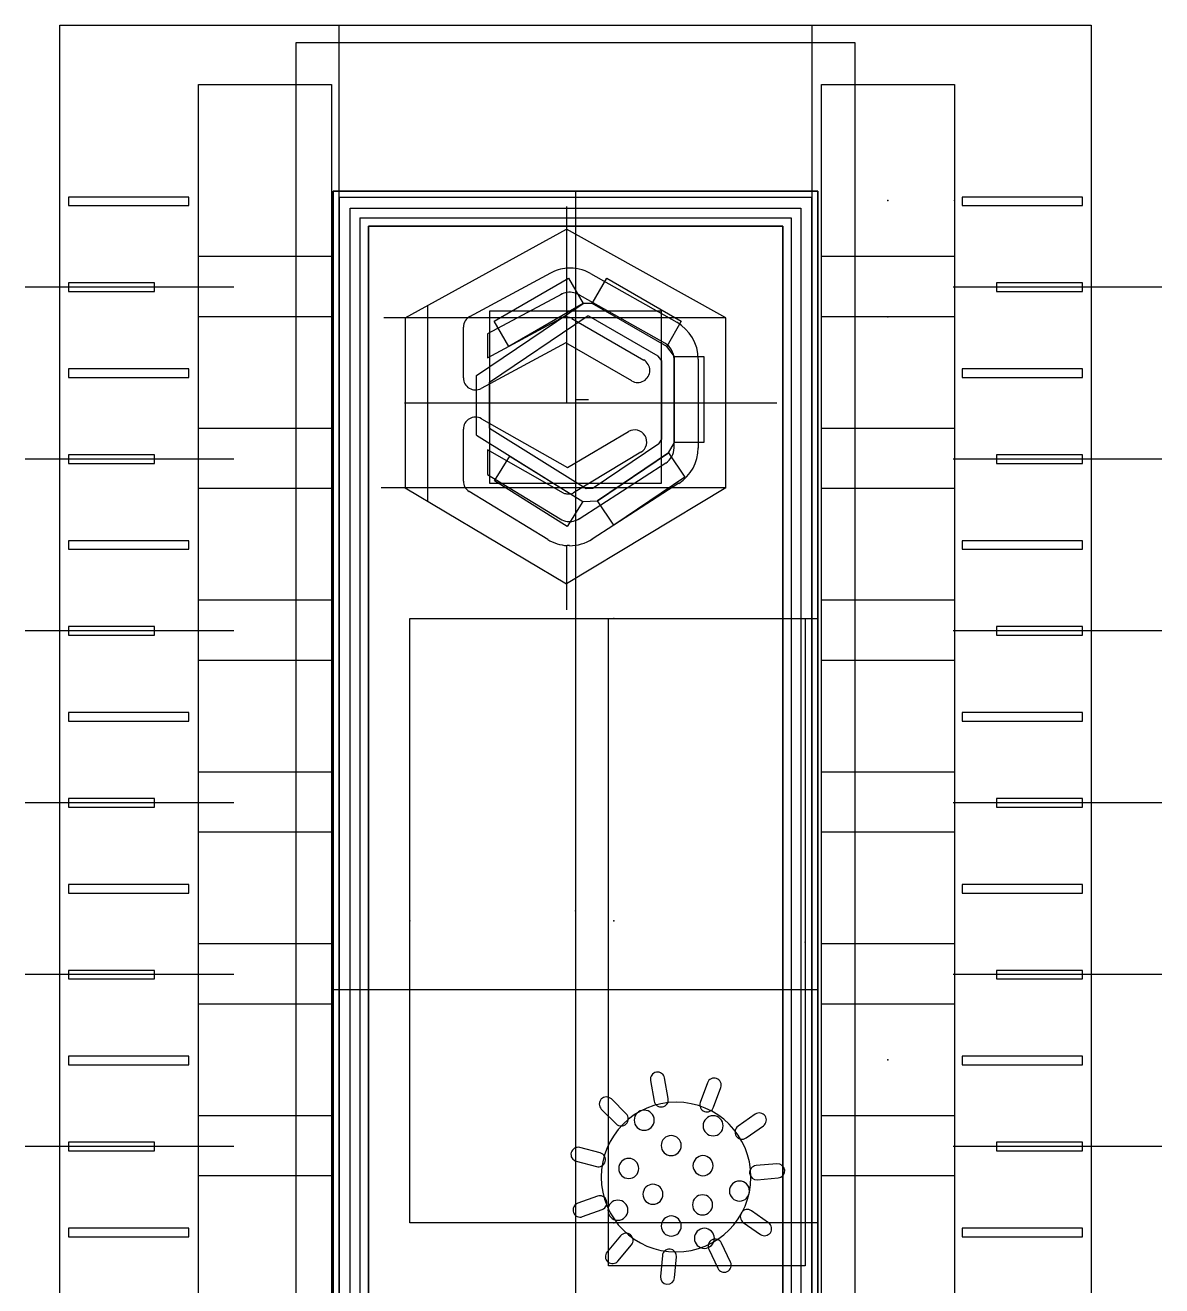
# Model space of a CAD drawing. Header units: centimetres. Extents: x -2.1 to 4.5, y -4.9 to 9.1.
# Drawn here: x -2.12 to 4.49, y 1.8 to 9.14 of the extents above; entities that cross this region are included whole.
import ezdxf

# ---------------------------------------------------------------- set-up
doc = ezdxf.new("R2010")
doc.units = ezdxf.units.CM
doc.header["$MEASUREMENT"] = 0
for name, color, linetype in [('Lineal v1_Outline', 7, 'Continuous'), ('TinyDigiStump v34_Deckel', 7, 'Continuous'), ('TinyDigiStump v34_Deckeltext', 7, 'Continuous'), ('TinyDigiStump v34_Sketch2', 7, 'Continuous'), ('TinyDigiStump v34_Sketch7', 7, 'Continuous'), ('TinyDigiStump v34_Sketch8', 7, 'Continuous')]:
    doc.layers.add(name, color=color, linetype=linetype)

# ---------------------------------------------------------------- blocks, each defined once
blk = doc.blocks.new('Linealv1')
at = {"layer": 'Lineal v1_Outline'}
for p, q in [((-0.127, 7.968), (-0.127, 0)), ((2.284, 7.968), (-0.127, 7.968)), ((2.284, 0), (2.284, 7.968)), ((-0.127, 0), (2.284, 0))]:
    blk.add_line(p, q, dxfattribs=at)
blk.add_point((0, 0), dxfattribs=at)

msp = doc.modelspace()

# ---------------------------------------------------------------- linework, layer by layer
at = {"layer": 'TinyDigiStump v34_Deckel'}
for p, q in [((-0.297, 8.138, -0.1), (-0.297, 9.138, -0.1)), ((-0.297, 9.138, -0.1), (2.454, 9.138, -0.1)), ((2.454, 9.138, -0.1), (2.454, 8.138, -0.1)), ((-0.297, 8.138, -0.1), (2.454, 8.138, -0.1)), ((-0.297, 8.138, -0.1), (-0.297, -1.0899, -0.1)), ((2.454, 8.138, -0.1), (2.454, -4.862, -0.1)), ((-0.177, 8.018, -0.1), (2.334, 8.018, -0.1)), ((-0.177, 8.018, -0.1), (-0.177, -0.1365, -0.1)), ((2.334, 8.018, -0.1), (2.334, -1.1177, -0.1)), ((-0.127, 0, -0.1), (-0.127, 7.968, -0.1)), ((-0.127, 7.968, -0.1), (2.284, 7.968, -0.1)), ((2.284, 7.968, -0.1), (2.284, 0, -0.1)), ((0.6046, 7.4163, -0.1), (1.0376, 7.6663, -0.1)), ((1.0376, 7.6663, -0.1), (1.1226, 7.5189, -0.1)), ((1.1761, 7.5189, -0.1), (1.2611, 7.6663, -0.1)), ((1.2611, 7.6663, -0.1), (1.6941, 7.4163, -0.1)), ((0.5022, 7.1004, -0.1), (1.1226, 7.5189, -0.1)), ((1.1226, 7.5189, -0.1), (0.6896, 7.2689, -0.1)), ((1.1761, 7.5189, -0.1), (1.1226, 7.5189, -0.1)), ((1.6091, 7.2689, -0.1), (1.1761, 7.5189, -0.1)), ((1.6091, 7.2689, -0.1), (1.1761, 7.5189, -0.1)), ((0.5772, 7.0605, -0.1), (1.1456, 7.4439, -0.1)), ((0.6896, 7.2689, -0.1), (0.6046, 7.4163, -0.1)), ((1.156, 7.4439, -0.1), (1.1456, 7.4439, -0.1)), ((1.5587, 7.2114, -0.1), (1.156, 7.4439, -0.1)), ((1.6941, 7.4163, -0.1), (1.6091, 7.2689, -0.1)), ((1.6548, 7.2096, -0.1), (1.6091, 7.2689, -0.1)), ((1.5798, 7.184, -0.1), (1.5587, 7.2114, -0.1)), ((1.6548, 7.2096, -0.1), (1.825, 7.2096, -0.1)), ((1.6548, 6.7096, -0.1), (1.6548, 7.2096, -0.1)), ((1.6548, 6.7096, -0.1), (1.6548, 7.2096, -0.1)), ((1.825, 7.2096, -0.1), (1.825, 6.7096, -0.1)), ((1.5798, 6.7296, -0.1), (1.5798, 7.184, -0.1)), ((0.5022, 6.7524, -0.1), (0.5022, 7.1004, -0.1)), ((0.5772, 6.7939, -0.1), (0.5772, 7.0605, -0.1)), ((1.0785, 6.9596, -0.1), (1.153, 6.9596, -0.1)), ((0.5022, 6.7524, -0.1), (1.1207, 6.3659, -0.1)), ((0.5772, 6.7939, -0.1), (1.1407, 6.4418, -0.1)), ((1.5638, 6.7017, -0.1), (1.1812, 6.4436, -0.1)), ((1.5638, 6.7017, -0.1), (1.5798, 6.7296, -0.1)), ((1.6202, 6.6492, -0.1), (1.6548, 6.7096, -0.1)), ((1.825, 6.7096, -0.1), (1.6548, 6.7096, -0.1)), ((0.6065, 6.4865, -0.1), (0.6967, 6.6308, -0.1)), ((0.6967, 6.6308, -0.1), (1.1207, 6.3659, -0.1)), ((1.2057, 6.3696, -0.1), (1.6202, 6.6492, -0.1)), ((1.6202, 6.6492, -0.1), (1.2057, 6.3696, -0.1)), ((1.6202, 6.6492, -0.1), (1.7153, 6.5082, -0.1)), ((1.0305, 6.2216, -0.1), (0.6065, 6.4865, -0.1)), ((1.7153, 6.5082, -0.1), (1.3008, 6.2286, -0.1)), ((1.1407, 6.4418, -0.1), (1.1812, 6.4436, -0.1)), ((1.1207, 6.3659, -0.1), (1.0305, 6.2216, -0.1)), ((1.1207, 6.3659, -0.1), (1.2057, 6.3696, -0.1)), ((1.3008, 6.2286, -0.1), (1.2057, 6.3696, -0.1))]:
    msp.add_line(p, q, dxfattribs=at)
msp.add_point((1.0785, 3.984, -0.1), dxfattribs=at)
at = {"layer": 'TinyDigiStump v34_Deckeltext'}
for p, q in [((-1.9215, -4.862, -0.22), (-1.9215, 9.138, -0.22)), ((-1.9215, 9.138, -0.22), (4.0785, 9.138, -0.22)), ((-0.547, 9.038, -0.22), (2.704, 9.038, -0.22)), ((-0.547, -2.0249, -0.22), (-0.547, 9.038, -0.22)), ((2.704, 9.038, -0.22), (2.704, -2.0249, -0.22)), ((-1.1161, 7.4416, -0.22), (-1.1161, 8.7934, -0.22)), ((-1.1161, 8.7934, -0.22), (-0.3413, 8.7934, -0.22)), ((-0.3413, 8.7934, -0.22), (-0.3413, 7.4416, -0.22)), ((2.5092, 8.7934, -0.22), (3.2839, 8.7934, -0.22)), ((2.5092, 7.4416, -0.22), (2.5092, 8.7934, -0.22)), ((3.2839, 8.7934, -0.22), (3.2839, 7.4416, -0.22)), ((2.489, 8.173, -0.22), (-0.332, 8.173, -0.22)), ((-0.332, 8.173, -0.22), (-0.332, -1.1249, -0.22)), ((2.489, -1.1249, -0.22), (2.489, 8.173, -0.22)), ((-1.8715, 8.138, -0.22), (-1.8715, 8.088, -0.22)), ((-1.1715, 8.138, -0.22), (-1.8715, 8.138, -0.22)), ((-1.8715, 8.088, -0.22), (-1.1715, 8.088, -0.22)), ((-1.1715, 8.088, -0.22), (-1.1715, 8.138, -0.22)), ((1.0259, 8.084, -0.22), (1.0259, 6.9404, -0.22)), ((4.0285, 8.138, -0.22), (3.3285, 8.138, -0.22)), ((3.3285, 8.138, -0.22), (3.3285, 8.088, -0.22)), ((3.3285, 8.088, -0.22), (4.0285, 8.088, -0.22)), ((4.0285, 8.088, -0.22), (4.0285, 8.138, -0.22)), ((0.0877, 7.435, -0.22), (1.0259, 7.9514, -0.22)), ((1.0259, 7.9514, -0.22), (1.0267, 7.9514, -0.22)), ((1.9528, 7.435, -0.22), (1.0267, 7.9514, -0.22)), ((-1.1161, 7.7934, -0.22), (-0.3413, 7.7934, -0.22)), ((-1.1161, 6.4416, -0.22), (-1.1161, 7.7934, -0.22)), ((-0.3413, 7.7934, -0.22), (-0.3413, 6.4416, -0.22)), ((2.5092, 6.4416, -0.22), (2.5092, 7.7934, -0.22)), ((2.5092, 7.7934, -0.22), (3.2839, 7.7934, -0.22)), ((3.2839, 7.7934, -0.22), (3.2839, 6.4416, -0.22)), ((-1.8715, 7.638, -0.22), (-1.8715, 7.588, -0.22)), ((-1.3715, 7.638, -0.22), (-1.8715, 7.638, -0.22)), ((-1.3715, 7.588, -0.22), (-1.3715, 7.638, -0.22)), ((0.4628, 7.4432, -0.22), (0.9342, 7.6967, -0.22)), ((1.1646, 7.6931, -0.22), (1.6674, 7.4091, -0.22)), ((4.0285, 7.638, -0.22), (3.5285, 7.638, -0.22)), ((3.5285, 7.638, -0.22), (3.5285, 7.588, -0.22)), ((4.0285, 7.588, -0.22), (4.0285, 7.638, -0.22)), ((-0.9101, 7.613, -0.22), (-2.1239, 7.613, -0.22)), ((-1.8715, 7.588, -0.22), (-1.3715, 7.588, -0.22)), ((0.9982, 7.5733, -0.22), (0.5662, 7.3413, -0.22)), ((1.5984, 7.2869, -0.22), (1.0888, 7.5745, -0.22)), ((4.4899, 7.613, -0.22), (3.2761, 7.613, -0.22)), ((3.5285, 7.588, -0.22), (4.0285, 7.588, -0.22)), ((0.2167, 7.506, -0.22), (0.2167, 6.3688, -0.22)), ((-0.3413, 7.4416, -0.22), (-1.1161, 7.4416, -0.22)), ((1.9528, 7.435, -0.22), (-0.0369, 7.435, -0.22)), ((0.0877, 7.435, -0.22), (0.0877, 6.4457, -0.22)), ((0.5662, 7.2031, -0.22), (0.9903, 7.4322, -0.22)), ((1.03, 7.4402, -0.22), (1.03, 7.4403, -0.22)), ((1.0579, 7.4318, -0.22), (1.4761, 7.1897, -0.22)), ((1.9528, 6.4457, -0.22), (1.9528, 7.435, -0.22)), ((3.2839, 7.4416, -0.22), (2.5092, 7.4416, -0.22)), ((0.4259, 7.0855, -0.22), (0.4259, 7.3815, -0.22)), ((0.5662, 7.3413, -0.22), (0.5662, 7.2031, -0.22)), ((1.0225, 7.2901, -0.22), (0.5294, 7.0238, -0.22)), ((1.4058, 7.0682, -0.22), (1.0225, 7.2901, -0.22)), ((1.03, 7.2858, -0.22), (1.0225, 7.2901, -0.22)), ((1.0225, 7.2901, -0.22), (1.0225, 7.2901, -0.22)), ((1.03, 7.2858, -0.22), (1.03, 7.2858, -0.22)), ((1.6518, 6.6781, -0.22), (1.6518, 7.1953, -0.22)), ((1.7922, 7.1953, -0.22), (1.7922, 6.6775, -0.22)), ((-1.1715, 7.138, -0.22), (-1.8715, 7.138, -0.22)), ((-1.8715, 7.138, -0.22), (-1.8715, 7.088, -0.22)), ((-1.1715, 7.088, -0.22), (-1.1715, 7.138, -0.22)), ((3.3285, 7.138, -0.22), (3.3285, 7.088, -0.22)), ((4.0285, 7.138, -0.22), (3.3285, 7.138, -0.22)), ((4.0285, 7.088, -0.22), (4.0285, 7.138, -0.22)), ((-1.8715, 7.088, -0.22), (-1.1715, 7.088, -0.22)), ((3.3285, 7.088, -0.22), (4.0285, 7.088, -0.22)), ((0.0825, 6.9404, -0.22), (2.249, 6.9404, -0.22)), ((0.5307, 6.8483, -0.22), (1.0314, 6.5641, -0.22)), ((-1.1161, 5.4416, -0.22), (-1.1161, 6.7934, -0.22)), ((-1.1161, 6.7934, -0.22), (-0.3413, 6.7934, -0.22)), ((-0.3413, 6.7934, -0.22), (-0.3413, 5.4416, -0.22)), ((0.4259, 6.4847, -0.22), (0.4259, 6.7873, -0.22)), ((1.0314, 6.5641, -0.22), (1.3865, 6.7729, -0.22)), ((2.5092, 5.4416, -0.22), (2.5092, 6.7934, -0.22)), ((2.5092, 6.7934, -0.22), (3.2839, 6.7934, -0.22)), ((3.2839, 6.7934, -0.22), (3.2839, 5.4416, -0.22)), ((-0.9101, 6.613, -0.22), (-2.1239, 6.613, -0.22)), ((-1.3715, 6.638, -0.22), (-1.8715, 6.638, -0.22)), ((-1.8715, 6.638, -0.22), (-1.8715, 6.588, -0.22)), ((-1.3715, 6.588, -0.22), (-1.3715, 6.638, -0.22)), ((1.0087, 6.4157, -0.22), (0.5662, 6.6668, -0.22)), ((0.5662, 6.6668, -0.22), (0.5662, 6.524, -0.22)), ((1.4589, 6.6526, -0.22), (1.0669, 6.4165, -0.22)), ((4.4899, 6.613, -0.22), (3.2761, 6.613, -0.22)), ((4.0285, 6.638, -0.22), (3.5285, 6.638, -0.22)), ((3.5285, 6.638, -0.22), (3.5285, 6.588, -0.22)), ((4.0285, 6.588, -0.22), (4.0285, 6.638, -0.22)), ((-1.8715, 6.588, -0.22), (-1.3715, 6.588, -0.22)), ((1.099, 6.2658, -0.22), (1.604, 6.5905, -0.22)), ((3.5285, 6.588, -0.22), (4.0285, 6.588, -0.22)), ((0.5662, 6.524, -0.22), (0.9895, 6.2646, -0.22)), ((1.6804, 6.4726, -0.22), (1.1751, 6.1478, -0.22)), ((-0.3413, 6.4416, -0.22), (-1.1161, 6.4416, -0.22)), ((1.9528, 6.4457, -0.22), (-0.0528, 6.4457, -0.22)), ((0.0877, 6.4457, -0.22), (1.0259, 5.8867, -0.22)), ((0.9168, 6.1446, -0.22), (0.4594, 6.4249, -0.22)), ((1.9528, 6.4457, -0.22), (1.0259, 5.8867, -0.22)), ((3.2839, 6.4416, -0.22), (2.5092, 6.4416, -0.22)), ((-1.1715, 6.138, -0.22), (-1.8715, 6.138, -0.22)), ((-1.8715, 6.138, -0.22), (-1.8715, 6.088, -0.22)), ((-1.1715, 6.088, -0.22), (-1.1715, 6.138, -0.22)), ((1.0259, 6.1098, -0.22), (1.0259, 5.7363, -0.22)), ((1.03, 6.1098, -0.22), (1.03, 6.1098, -0.22)), ((4.0285, 6.138, -0.22), (3.3285, 6.138, -0.22)), ((3.3285, 6.138, -0.22), (3.3285, 6.088, -0.22)), ((4.0285, 6.088, -0.22), (4.0285, 6.138, -0.22)), ((-1.8715, 6.088, -0.22), (-1.1715, 6.088, -0.22)), ((3.3285, 6.088, -0.22), (4.0285, 6.088, -0.22)), ((-1.1161, 5.7934, -0.22), (-0.3413, 5.7934, -0.22)), ((-1.1161, 4.4416, -0.22), (-1.1161, 5.7934, -0.22)), ((-0.3413, 5.7934, -0.22), (-0.3413, 4.4416, -0.22)), ((2.5092, 4.4416, -0.22), (2.5092, 5.7934, -0.22)), ((2.5092, 5.7934, -0.22), (3.2839, 5.7934, -0.22)), ((3.2839, 5.7934, -0.22), (3.2839, 4.4416, -0.22)), ((0.1145, 2.169, -0.22), (0.1145, 5.6848, -0.22)), ((0.1145, 5.6848, -0.22), (2.489, 5.6848, -0.22)), ((1.27, 1.9191, -0.22), (1.27, 5.6848, -0.22)), ((1.27, 5.6848, -0.22), (2.4152, 5.6848, -0.22)), ((2.4152, 5.6848, -0.22), (2.4152, 1.9191, -0.22)), ((2.489, 5.6848, -0.22), (2.489, 2.169, -0.22)), ((-0.9101, 5.613, -0.22), (-2.1239, 5.613, -0.22)), ((-1.3715, 5.638, -0.22), (-1.8715, 5.638, -0.22)), ((-1.8715, 5.638, -0.22), (-1.8715, 5.588, -0.22)), ((-1.8715, 5.588, -0.22), (-1.3715, 5.588, -0.22)), ((-1.3715, 5.588, -0.22), (-1.3715, 5.638, -0.22)), ((4.4899, 5.613, -0.22), (3.2761, 5.613, -0.22)), ((4.0285, 5.638, -0.22), (3.5285, 5.638, -0.22)), ((3.5285, 5.638, -0.22), (3.5285, 5.588, -0.22)), ((3.5285, 5.588, -0.22), (4.0285, 5.588, -0.22)), ((4.0285, 5.588, -0.22), (4.0285, 5.638, -0.22)), ((-0.3413, 5.4416, -0.22), (-1.1161, 5.4416, -0.22)), ((3.2839, 5.4416, -0.22), (2.5092, 5.4416, -0.22)), ((-1.8715, 5.138, -0.22), (-1.8715, 5.088, -0.22)), ((-1.1715, 5.138, -0.22), (-1.8715, 5.138, -0.22)), ((-1.1715, 5.088, -0.22), (-1.1715, 5.138, -0.22)), ((3.3285, 5.138, -0.22), (3.3285, 5.088, -0.22)), ((4.0285, 5.138, -0.22), (3.3285, 5.138, -0.22)), ((4.0285, 5.088, -0.22), (4.0285, 5.138, -0.22)), ((-1.8715, 5.088, -0.22), (-1.1715, 5.088, -0.22)), ((3.3285, 5.088, -0.22), (4.0285, 5.088, -0.22)), ((-1.1161, 4.7934, -0.22), (-0.3413, 4.7934, -0.22)), ((-1.1161, 3.4416, -0.22), (-1.1161, 4.7934, -0.22)), ((-0.3413, 4.7934, -0.22), (-0.3413, 3.4416, -0.22)), ((2.5092, 3.4416, -0.22), (2.5092, 4.7934, -0.22)), ((2.5092, 4.7934, -0.22), (3.2839, 4.7934, -0.22)), ((3.2839, 4.7934, -0.22), (3.2839, 3.4416, -0.22)), ((-1.3715, 4.638, -0.22), (-1.8715, 4.638, -0.22)), ((-1.8715, 4.638, -0.22), (-1.8715, 4.588, -0.22)), ((-1.3715, 4.588, -0.22), (-1.3715, 4.638, -0.22)), ((4.0285, 4.638, -0.22), (3.5285, 4.638, -0.22)), ((3.5285, 4.638, -0.22), (3.5285, 4.588, -0.22)), ((4.0285, 4.588, -0.22), (4.0285, 4.638, -0.22)), ((-0.9101, 4.613, -0.22), (-2.1239, 4.613, -0.22)), ((-1.8715, 4.588, -0.22), (-1.3715, 4.588, -0.22)), ((4.4899, 4.613, -0.22), (3.2761, 4.613, -0.22)), ((3.5285, 4.588, -0.22), (4.0285, 4.588, -0.22)), ((-0.3413, 4.4416, -0.22), (-1.1161, 4.4416, -0.22)), ((3.2839, 4.4416, -0.22), (2.5092, 4.4416, -0.22)), ((-1.8715, 4.138, -0.22), (-1.8715, 4.088, -0.22)), ((-1.1715, 4.138, -0.22), (-1.8715, 4.138, -0.22)), ((-1.1715, 4.088, -0.22), (-1.1715, 4.138, -0.22)), ((4.0285, 4.138, -0.22), (3.3285, 4.138, -0.22)), ((3.3285, 4.138, -0.22), (3.3285, 4.088, -0.22)), ((4.0285, 4.088, -0.22), (4.0285, 4.138, -0.22)), ((-1.8715, 4.088, -0.22), (-1.1715, 4.088, -0.22)), ((3.3285, 4.088, -0.22), (4.0285, 4.088, -0.22)), ((-1.1161, 2.4416, -0.22), (-1.1161, 3.7934, -0.22)), ((-1.1161, 3.7934, -0.22), (-0.3413, 3.7934, -0.22)), ((-0.3413, 3.7934, -0.22), (-0.3413, 2.4416, -0.22)), ((2.5092, 2.4416, -0.22), (2.5092, 3.7934, -0.22)), ((2.5092, 3.7934, -0.22), (3.2839, 3.7934, -0.22)), ((3.2839, 3.7934, -0.22), (3.2839, 2.4416, -0.22)), ((-0.9101, 3.613, -0.22), (-2.1239, 3.613, -0.22)), ((-1.3715, 3.638, -0.22), (-1.8715, 3.638, -0.22)), ((-1.8715, 3.638, -0.22), (-1.8715, 3.588, -0.22)), ((-1.3715, 3.588, -0.22), (-1.3715, 3.638, -0.22)), ((4.4899, 3.613, -0.22), (3.2761, 3.613, -0.22)), ((4.0285, 3.638, -0.22), (3.5285, 3.638, -0.22)), ((3.5285, 3.638, -0.22), (3.5285, 3.588, -0.22)), ((4.0285, 3.588, -0.22), (4.0285, 3.638, -0.22)), ((-1.8715, 3.588, -0.22), (-1.3715, 3.588, -0.22)), ((3.5285, 3.588, -0.22), (4.0285, 3.588, -0.22)), ((-0.3413, 3.4416, -0.22), (-1.1161, 3.4416, -0.22)), ((3.2839, 3.4416, -0.22), (2.5092, 3.4416, -0.22)), ((-1.1715, 3.138, -0.22), (-1.8715, 3.138, -0.22)), ((-1.8715, 3.138, -0.22), (-1.8715, 3.088, -0.22)), ((-1.8715, 3.088, -0.22), (-1.1715, 3.088, -0.22)), ((-1.1715, 3.088, -0.22), (-1.1715, 3.138, -0.22)), ((4.0285, 3.138, -0.22), (3.3285, 3.138, -0.22)), ((3.3285, 3.138, -0.22), (3.3285, 3.088, -0.22)), ((3.3285, 3.088, -0.22), (4.0285, 3.088, -0.22)), ((4.0285, 3.088, -0.22), (4.0285, 3.138, -0.22)), ((1.6178, 2.8914, -0.22), (1.5965, 3.0118, -0.22)), ((1.6178, 2.8914, -0.22), (1.5965, 3.0118, -0.22)), ((1.5152, 2.9975, -0.22), (1.5365, 2.877, -0.22)), ((1.5152, 2.9975, -0.22), (1.5365, 2.877, -0.22)), ((1.8462, 2.9841, -0.22), (1.8043, 2.8692, -0.22)), ((1.8462, 2.9841, -0.22), (1.8043, 2.8692, -0.22)), ((1.8819, 2.841, -0.22), (1.9237, 2.9559, -0.22)), ((1.8819, 2.841, -0.22), (1.9237, 2.9559, -0.22)), ((1.3733, 2.8029, -0.22), (1.2868, 2.8894, -0.22)), ((1.3733, 2.8029, -0.22), (1.2868, 2.8894, -0.22)), ((-1.1161, 2.7934, -0.22), (-0.3413, 2.7934, -0.22)), ((-1.1161, 1.4416, -0.22), (-1.1161, 2.7934, -0.22)), ((-0.3413, 2.7934, -0.22), (-0.3413, 1.4416, -0.22)), ((1.2284, 2.831, -0.22), (1.3149, 2.7445, -0.22)), ((1.2284, 2.831, -0.22), (1.3149, 2.7445, -0.22)), ((2.1242, 2.8008, -0.22), (2.024, 2.7306, -0.22)), ((2.1242, 2.8008, -0.22), (2.024, 2.7306, -0.22)), ((2.5092, 2.7934, -0.22), (3.2839, 2.7934, -0.22)), ((2.5092, 1.4416, -0.22), (2.5092, 2.7934, -0.22)), ((3.2839, 2.7934, -0.22), (3.2839, 1.4416, -0.22)), ((2.0714, 2.663, -0.22), (2.1716, 2.7332, -0.22)), ((2.0714, 2.663, -0.22), (2.1716, 2.7332, -0.22)), ((-0.9101, 2.613, -0.22), (-2.1239, 2.613, -0.22)), ((-1.3715, 2.638, -0.22), (-1.8715, 2.638, -0.22)), ((-1.8715, 2.638, -0.22), (-1.8715, 2.588, -0.22)), ((-1.8715, 2.588, -0.22), (-1.3715, 2.588, -0.22)), ((-1.3715, 2.588, -0.22), (-1.3715, 2.638, -0.22)), ((1.2218, 2.5753, -0.22), (1.1037, 2.607, -0.22)), ((1.2218, 2.5753, -0.22), (1.1037, 2.607, -0.22)), ((4.4899, 2.613, -0.22), (3.2761, 2.613, -0.22)), ((4.0285, 2.638, -0.22), (3.5285, 2.638, -0.22)), ((3.5285, 2.638, -0.22), (3.5285, 2.588, -0.22)), ((3.5285, 2.588, -0.22), (4.0285, 2.588, -0.22)), ((4.0285, 2.588, -0.22), (4.0285, 2.638, -0.22)), ((1.0824, 2.5272, -0.22), (1.2005, 2.4956, -0.22)), ((1.0824, 2.5272, -0.22), (1.2005, 2.4956, -0.22)), ((2.2508, 2.5127, -0.22), (2.1289, 2.5021, -0.22)), ((2.2508, 2.5127, -0.22), (2.1289, 2.5021, -0.22)), ((-0.3413, 2.4416, -0.22), (-1.1161, 2.4416, -0.22)), ((2.1361, 2.4198, -0.22), (2.258, 2.4305, -0.22)), ((2.1361, 2.4198, -0.22), (2.258, 2.4305, -0.22)), ((3.2839, 2.4416, -0.22), (2.5092, 2.4416, -0.22)), ((1.2061, 2.3241, -0.22), (1.0911, 2.2822, -0.22)), ((1.2061, 2.3241, -0.22), (1.0911, 2.2822, -0.22)), ((1.1194, 2.2047, -0.22), (1.2343, 2.2465, -0.22)), ((1.1194, 2.2047, -0.22), (1.2343, 2.2465, -0.22)), ((2.2021, 2.1688, -0.22), (2.1019, 2.239, -0.22)), ((2.2021, 2.1688, -0.22), (2.1019, 2.239, -0.22)), ((-1.1715, 2.138, -0.22), (-1.8715, 2.138, -0.22)), ((-1.8715, 2.138, -0.22), (-1.8715, 2.088, -0.22)), ((-1.1715, 2.088, -0.22), (-1.1715, 2.138, -0.22)), ((2.489, 2.169, -0.22), (0.1145, 2.169, -0.22)), ((2.0546, 2.1714, -0.22), (2.1548, 2.1012, -0.22)), ((2.0546, 2.1714, -0.22), (2.1548, 2.1012, -0.22)), ((4.0285, 2.138, -0.22), (3.3285, 2.138, -0.22)), ((3.3285, 2.138, -0.22), (3.3285, 2.088, -0.22)), ((4.0285, 2.088, -0.22), (4.0285, 2.138, -0.22)), ((-1.8715, 2.088, -0.22), (-1.1715, 2.088, -0.22)), ((1.3404, 2.0934, -0.22), (1.2618, 1.9997, -0.22)), ((1.3404, 2.0934, -0.22), (1.2618, 1.9997, -0.22)), ((3.3285, 2.088, -0.22), (4.0285, 2.088, -0.22)), ((1.325, 1.9466, -0.22), (1.4037, 2.0403, -0.22)), ((1.325, 1.9466, -0.22), (1.4037, 2.0403, -0.22)), ((1.8539, 2.0155, -0.22), (1.9056, 1.9046, -0.22)), ((1.8539, 2.0155, -0.22), (1.9056, 1.9046, -0.22)), ((1.9804, 1.9395, -0.22), (1.9287, 2.0503, -0.22)), ((1.9804, 1.9395, -0.22), (1.9287, 2.0503, -0.22)), ((2.4152, 1.9191, -0.22), (1.27, 1.9191, -0.22)), ((1.5837, 1.978, -0.22), (1.5731, 1.8562, -0.22)), ((1.5837, 1.978, -0.22), (1.5731, 1.8562, -0.22)), ((1.6553, 1.849, -0.22), (1.666, 1.9708, -0.22)), ((1.6553, 1.849, -0.22), (1.666, 1.9708, -0.22))]:
    msp.add_line(p, q, dxfattribs=at)
for centre, radius, start, end in [((1.0484, 7.4777, -0.22), 0.247, 94.29247, 118.99914), ((1.0449, 7.48, -0.22), 0.2445, 60.40571, 93.49871), ((1.0445, 7.4792, -0.22), 0.1049, 97.63286, 120.25837), ((1.0449, 7.4793, -0.22), 0.1049, 55.86798, 97.80724), ((0.4961, 7.3814, -0.22), 0.0702, 118.25007, 179.89478), ((1.0234, 7.3708, -0.22), 0.0698, 84.58984, 118.49409), ((1.0239, 7.3702, -0.22), 0.0704, 58.808, 89.80129), ((1.5463, 7.1951, -0.22), 0.2459, 359.959, 60.58683), ((1.5464, 7.1952, -0.22), 0.1054, 359.937, 60.47664), ((1.4406, 7.1291, -0.22), 0.0702, 239.61692, 60.22701), ((0.4961, 7.0855, -0.22), 0.0701, 179.99204, 298.3817), ((0.4961, 6.7873, -0.22), 0.0702, 60.46126, 179.96994), ((1.4227, 6.7127, -0.22), 0.0702, 301.05833, 121.05832), ((1.5471, 6.6784, -0.22), 0.1047, 302.57581, 0.14786), ((1.5476, 6.678, -0.22), 0.2446, 302.60422, 0.13632), ((0.4961, 6.4847, -0.22), 0.0702, 180.01792, 238.48797), ((1.0353, 6.4803, -0.22), 0.0699, 247.5905, 268.0638), ((1.0377, 6.4815, -0.22), 0.0712, 266.15306, 294.16979), ((1.0435, 6.3555, -0.22), 0.1057, 239.30786, 262.63774), ((1.0433, 6.3544, -0.22), 0.1047, 262.68424, 303.30281), ((1.0439, 6.3566, -0.22), 0.2472, 239.03822, 266.75883), ((1.044, 6.3563, -0.22), 0.2471, 265.80684, 266.70499), ((1.043, 6.3206, -0.22), 0.2102, 270.00336, 270.05671), ((1.0436, 6.3536, -0.22), 0.2443, 269.89293, 302.89853)]:
    msp.add_arc(centre, radius, start, end, dxfattribs=at)
for points in [[(1.0434, 6.1104, -0.22), (1.0389, 6.1104, -0.22), (1.0344, 6.1106, -0.22), (1.0299, 6.1108, -0.22)], [(1.0435, 6.1094, -0.22), (1.039, 6.1094, -0.22), (1.0345, 6.1095, -0.22), (1.03, 6.1098, -0.22)], [(1.5487, 3.0453, -0.22), (1.5263, 3.0413, -0.22), (1.5113, 3.0199, -0.22), (1.5152, 2.9975, -0.22)], [(1.5487, 3.0453, -0.22), (1.5263, 3.0413, -0.22), (1.5113, 3.0199, -0.22), (1.5152, 2.9975, -0.22)], [(1.5965, 3.0118, -0.22), (1.5926, 3.0343, -0.22), (1.5712, 3.0493, -0.22), (1.5487, 3.0453, -0.22)], [(1.5965, 3.0118, -0.22), (1.5926, 3.0343, -0.22), (1.5712, 3.0493, -0.22), (1.5487, 3.0453, -0.22)], [(1.8991, 3.0088, -0.22), (1.8776, 3.0166, -0.22), (1.854, 3.0056, -0.22), (1.8462, 2.9841, -0.22)], [(1.8991, 3.0088, -0.22), (1.8776, 3.0166, -0.22), (1.854, 3.0056, -0.22), (1.8462, 2.9841, -0.22)], [(1.9237, 2.9559, -0.22), (1.9315, 2.9773, -0.22), (1.9205, 3.001, -0.22), (1.8991, 3.0088, -0.22)], [(1.9237, 2.9559, -0.22), (1.9315, 2.9773, -0.22), (1.9205, 3.001, -0.22), (1.8991, 3.0088, -0.22)], [(1.2284, 2.8894, -0.22), (1.2123, 2.8732, -0.22), (1.2123, 2.8471, -0.22), (1.2284, 2.831, -0.22)], [(1.2284, 2.8894, -0.22), (1.2123, 2.8732, -0.22), (1.2123, 2.8471, -0.22), (1.2284, 2.831, -0.22)], [(1.6636, 2.8708, -0.22), (1.423, 2.8708, -0.22), (1.228, 2.6757, -0.22), (1.228, 2.4351, -0.22)], [(1.6636, 2.8708, -0.22), (1.423, 2.8708, -0.22), (1.228, 2.6757, -0.22), (1.228, 2.4351, -0.22)], [(1.2868, 2.8894, -0.22), (1.2707, 2.9055, -0.22), (1.2446, 2.9055, -0.22), (1.2284, 2.8894, -0.22)], [(1.2868, 2.8894, -0.22), (1.2707, 2.9055, -0.22), (1.2446, 2.9055, -0.22), (1.2284, 2.8894, -0.22)], [(1.5365, 2.877, -0.22), (1.5404, 2.8546, -0.22), (1.5619, 2.8396, -0.22), (1.5843, 2.8436, -0.22)], [(1.5365, 2.877, -0.22), (1.5404, 2.8546, -0.22), (1.5619, 2.8396, -0.22), (1.5843, 2.8436, -0.22)], [(1.5843, 2.8436, -0.22), (1.6067, 2.8475, -0.22), (1.6217, 2.8689, -0.22), (1.6178, 2.8914, -0.22)], [(1.5843, 2.8436, -0.22), (1.6067, 2.8475, -0.22), (1.6217, 2.8689, -0.22), (1.6178, 2.8914, -0.22)], [(2.0993, 2.4351, -0.22), (2.0993, 2.6757, -0.22), (1.9042, 2.8708, -0.22), (1.6636, 2.8708, -0.22)], [(2.0993, 2.4351, -0.22), (2.0993, 2.6757, -0.22), (1.9042, 2.8708, -0.22), (1.6636, 2.8708, -0.22)], [(1.8043, 2.8692, -0.22), (1.7965, 2.8478, -0.22), (1.8076, 2.8241, -0.22), (1.829, 2.8163, -0.22)], [(1.8043, 2.8692, -0.22), (1.7965, 2.8478, -0.22), (1.8076, 2.8241, -0.22), (1.829, 2.8163, -0.22)], [(1.3733, 2.7445, -0.22), (1.3894, 2.7606, -0.22), (1.3894, 2.7867, -0.22), (1.3733, 2.8029, -0.22)], [(1.3733, 2.7445, -0.22), (1.3894, 2.7606, -0.22), (1.3894, 2.7867, -0.22), (1.3733, 2.8029, -0.22)], [(1.478, 2.8242, -0.22), (1.4457, 2.8242, -0.22), (1.4195, 2.798, -0.22), (1.4195, 2.7657, -0.22)], [(1.5364, 2.7657, -0.22), (1.5364, 2.798, -0.22), (1.5102, 2.8242, -0.22), (1.478, 2.8242, -0.22)], [(1.8793, 2.792, -0.22), (1.847, 2.792, -0.22), (1.8208, 2.7658, -0.22), (1.8208, 2.7335, -0.22)], [(1.829, 2.8163, -0.22), (1.8504, 2.8085, -0.22), (1.8741, 2.8196, -0.22), (1.8819, 2.841, -0.22)], [(1.829, 2.8163, -0.22), (1.8504, 2.8085, -0.22), (1.8741, 2.8196, -0.22), (1.8819, 2.841, -0.22)], [(1.9377, 2.7335, -0.22), (1.9377, 2.7658, -0.22), (1.9116, 2.792, -0.22), (1.8793, 2.792, -0.22)], [(2.1817, 2.7907, -0.22), (2.1686, 2.8093, -0.22), (2.1429, 2.8139, -0.22), (2.1242, 2.8008, -0.22)], [(2.1817, 2.7907, -0.22), (2.1686, 2.8093, -0.22), (2.1429, 2.8139, -0.22), (2.1242, 2.8008, -0.22)], [(2.1716, 2.7332, -0.22), (2.1902, 2.7463, -0.22), (2.1948, 2.772, -0.22), (2.1817, 2.7907, -0.22)], [(2.1716, 2.7332, -0.22), (2.1902, 2.7463, -0.22), (2.1948, 2.772, -0.22), (2.1817, 2.7907, -0.22)], [(1.3149, 2.7445, -0.22), (1.331, 2.7284, -0.22), (1.3572, 2.7284, -0.22), (1.3733, 2.7445, -0.22)], [(1.3149, 2.7445, -0.22), (1.331, 2.7284, -0.22), (1.3572, 2.7284, -0.22), (1.3733, 2.7445, -0.22)], [(1.4195, 2.7657, -0.22), (1.4195, 2.7335, -0.22), (1.4457, 2.7073, -0.22), (1.478, 2.7073, -0.22)], [(1.478, 2.7073, -0.22), (1.5102, 2.7073, -0.22), (1.5364, 2.7335, -0.22), (1.5364, 2.7657, -0.22)], [(1.8208, 2.7335, -0.22), (1.8208, 2.7013, -0.22), (1.847, 2.6751, -0.22), (1.8793, 2.6751, -0.22)], [(1.8793, 2.6751, -0.22), (1.9116, 2.6751, -0.22), (1.9377, 2.7013, -0.22), (1.9377, 2.7335, -0.22)], [(2.024, 2.7306, -0.22), (2.0054, 2.7176, -0.22), (2.0008, 2.6919, -0.22), (2.0139, 2.6732, -0.22)], [(2.024, 2.7306, -0.22), (2.0054, 2.7176, -0.22), (2.0008, 2.6919, -0.22), (2.0139, 2.6732, -0.22)], [(1.635, 2.6765, -0.22), (1.6027, 2.6765, -0.22), (1.5766, 2.6504, -0.22), (1.5766, 2.6181, -0.22)], [(1.6934, 2.6181, -0.22), (1.6934, 2.6504, -0.22), (1.6673, 2.6765, -0.22), (1.635, 2.6765, -0.22)], [(2.0139, 2.6732, -0.22), (2.027, 2.6545, -0.22), (2.0527, 2.65, -0.22), (2.0714, 2.663, -0.22)], [(2.0139, 2.6732, -0.22), (2.027, 2.6545, -0.22), (2.0527, 2.65, -0.22), (2.0714, 2.663, -0.22)], [(1.0532, 2.5778, -0.22), (1.0473, 2.5558, -0.22), (1.0603, 2.5331, -0.22), (1.0824, 2.5272, -0.22)], [(1.0532, 2.5778, -0.22), (1.0473, 2.5558, -0.22), (1.0603, 2.5331, -0.22), (1.0824, 2.5272, -0.22)], [(1.1037, 2.607, -0.22), (1.0817, 2.6129, -0.22), (1.0591, 2.5998, -0.22), (1.0532, 2.5778, -0.22)], [(1.1037, 2.607, -0.22), (1.0817, 2.6129, -0.22), (1.0591, 2.5998, -0.22), (1.0532, 2.5778, -0.22)], [(1.251, 2.5248, -0.22), (1.2569, 2.5468, -0.22), (1.2439, 2.5694, -0.22), (1.2218, 2.5753, -0.22)], [(1.251, 2.5248, -0.22), (1.2569, 2.5468, -0.22), (1.2439, 2.5694, -0.22), (1.2218, 2.5753, -0.22)], [(1.5766, 2.6181, -0.22), (1.5766, 2.5858, -0.22), (1.6027, 2.5597, -0.22), (1.635, 2.5597, -0.22)], [(1.635, 2.5597, -0.22), (1.6673, 2.5597, -0.22), (1.6934, 2.5858, -0.22), (1.6934, 2.6181, -0.22)], [(1.2005, 2.4956, -0.22), (1.2225, 2.4897, -0.22), (1.2451, 2.5028, -0.22), (1.251, 2.5248, -0.22)], [(1.2005, 2.4956, -0.22), (1.2225, 2.4897, -0.22), (1.2451, 2.5028, -0.22), (1.251, 2.5248, -0.22)], [(1.388, 2.5437, -0.22), (1.3557, 2.5437, -0.22), (1.3296, 2.5175, -0.22), (1.3296, 2.4852, -0.22)], [(1.4465, 2.4852, -0.22), (1.4465, 2.5175, -0.22), (1.4203, 2.5437, -0.22), (1.388, 2.5437, -0.22)], [(1.8202, 2.5598, -0.22), (1.7879, 2.5598, -0.22), (1.7618, 2.5336, -0.22), (1.7618, 2.5013, -0.22)], [(1.7618, 2.5013, -0.22), (1.7618, 2.4691, -0.22), (1.7879, 2.4429, -0.22), (1.8202, 2.4429, -0.22)], [(1.8787, 2.5013, -0.22), (1.8787, 2.5336, -0.22), (1.8525, 2.5598, -0.22), (1.8202, 2.5598, -0.22)], [(1.8202, 2.4429, -0.22), (1.8525, 2.4429, -0.22), (1.8787, 2.4691, -0.22), (1.8787, 2.5013, -0.22)], [(2.1289, 2.5021, -0.22), (2.1062, 2.5001, -0.22), (2.0894, 2.4801, -0.22), (2.0914, 2.4573, -0.22)], [(2.1289, 2.5021, -0.22), (2.1062, 2.5001, -0.22), (2.0894, 2.4801, -0.22), (2.0914, 2.4573, -0.22)], [(2.2955, 2.4752, -0.22), (2.2935, 2.4979, -0.22), (2.2735, 2.5147, -0.22), (2.2508, 2.5127, -0.22)], [(2.2955, 2.4752, -0.22), (2.2935, 2.4979, -0.22), (2.2735, 2.5147, -0.22), (2.2508, 2.5127, -0.22)], [(1.228, 2.4351, -0.22), (1.228, 2.1945, -0.22), (1.423, 1.9995, -0.22), (1.6636, 1.9995, -0.22)], [(1.228, 2.4351, -0.22), (1.228, 2.1945, -0.22), (1.423, 1.9995, -0.22), (1.6636, 1.9995, -0.22)], [(1.3296, 2.4852, -0.22), (1.3296, 2.4529, -0.22), (1.3557, 2.4268, -0.22), (1.388, 2.4268, -0.22)], [(1.388, 2.4268, -0.22), (1.4203, 2.4268, -0.22), (1.4465, 2.4529, -0.22), (1.4465, 2.4852, -0.22)], [(1.6636, 1.9995, -0.22), (1.9042, 1.9995, -0.22), (2.0993, 2.1945, -0.22), (2.0993, 2.4351, -0.22)], [(1.6636, 1.9995, -0.22), (1.9042, 1.9995, -0.22), (2.0993, 2.1945, -0.22), (2.0993, 2.4351, -0.22)], [(2.0914, 2.4573, -0.22), (2.0934, 2.4346, -0.22), (2.1134, 2.4179, -0.22), (2.1361, 2.4198, -0.22)], [(2.0914, 2.4573, -0.22), (2.0934, 2.4346, -0.22), (2.1134, 2.4179, -0.22), (2.1361, 2.4198, -0.22)], [(2.258, 2.4305, -0.22), (2.2807, 2.4325, -0.22), (2.2975, 2.4525, -0.22), (2.2955, 2.4752, -0.22)], [(2.258, 2.4305, -0.22), (2.2807, 2.4325, -0.22), (2.2975, 2.4525, -0.22), (2.2955, 2.4752, -0.22)], [(1.529, 2.3933, -0.22), (1.4967, 2.3933, -0.22), (1.4705, 2.3672, -0.22), (1.4705, 2.3349, -0.22)], [(1.5874, 2.3349, -0.22), (1.5874, 2.3672, -0.22), (1.5612, 2.3933, -0.22), (1.529, 2.3933, -0.22)], [(2.0323, 2.4121, -0.22), (2, 2.4121, -0.22), (1.9738, 2.386, -0.22), (1.9738, 2.3537, -0.22)], [(1.9738, 2.3537, -0.22), (1.9738, 2.3214, -0.22), (2, 2.2952, -0.22), (2.0323, 2.2952, -0.22)], [(2.0907, 2.3537, -0.22), (2.0907, 2.386, -0.22), (2.0646, 2.4121, -0.22), (2.0323, 2.4121, -0.22)], [(2.0323, 2.2952, -0.22), (2.0646, 2.2952, -0.22), (2.0907, 2.3214, -0.22), (2.0907, 2.3537, -0.22)], [(1.0911, 2.2822, -0.22), (1.0697, 2.2745, -0.22), (1.0587, 2.2508, -0.22), (1.0665, 2.2293, -0.22)], [(1.0911, 2.2822, -0.22), (1.0697, 2.2745, -0.22), (1.0587, 2.2508, -0.22), (1.0665, 2.2293, -0.22)], [(1.259, 2.2994, -0.22), (1.2512, 2.3208, -0.22), (1.2275, 2.3319, -0.22), (1.2061, 2.3241, -0.22)], [(1.259, 2.2994, -0.22), (1.2512, 2.3208, -0.22), (1.2275, 2.3319, -0.22), (1.2061, 2.3241, -0.22)], [(1.2343, 2.2465, -0.22), (1.2557, 2.2543, -0.22), (1.2668, 2.278, -0.22), (1.259, 2.2994, -0.22)], [(1.2343, 2.2465, -0.22), (1.2557, 2.2543, -0.22), (1.2668, 2.278, -0.22), (1.259, 2.2994, -0.22)], [(1.3249, 2.3007, -0.22), (1.2927, 2.3007, -0.22), (1.2665, 2.2746, -0.22), (1.2665, 2.2423, -0.22)], [(1.3834, 2.2423, -0.22), (1.3834, 2.2746, -0.22), (1.3572, 2.3007, -0.22), (1.3249, 2.3007, -0.22)], [(1.4705, 2.3349, -0.22), (1.4705, 2.3026, -0.22), (1.4967, 2.2765, -0.22), (1.529, 2.2765, -0.22)], [(1.529, 2.2765, -0.22), (1.5612, 2.2765, -0.22), (1.5874, 2.3026, -0.22), (1.5874, 2.3349, -0.22)], [(1.8175, 2.3316, -0.22), (1.7853, 2.3316, -0.22), (1.7591, 2.3054, -0.22), (1.7591, 2.2731, -0.22)], [(1.876, 2.2731, -0.22), (1.876, 2.3054, -0.22), (1.8498, 2.3316, -0.22), (1.8175, 2.3316, -0.22)], [(1.0665, 2.2293, -0.22), (1.0743, 2.2079, -0.22), (1.098, 2.1969, -0.22), (1.1194, 2.2047, -0.22)], [(1.0665, 2.2293, -0.22), (1.0743, 2.2079, -0.22), (1.098, 2.1969, -0.22), (1.1194, 2.2047, -0.22)], [(1.2665, 2.2423, -0.22), (1.2665, 2.21, -0.22), (1.2927, 2.1838, -0.22), (1.3249, 2.1838, -0.22)], [(1.3249, 2.1838, -0.22), (1.3572, 2.1838, -0.22), (1.3834, 2.21, -0.22), (1.3834, 2.2423, -0.22)], [(1.6356, 2.2087, -0.22), (1.6033, 2.2087, -0.22), (1.5771, 2.1825, -0.22), (1.5771, 2.1502, -0.22)], [(1.694, 2.1502, -0.22), (1.694, 2.1825, -0.22), (1.6678, 2.2087, -0.22), (1.6356, 2.2087, -0.22)], [(1.7591, 2.2731, -0.22), (1.7591, 2.2409, -0.22), (1.7853, 2.2147, -0.22), (1.8175, 2.2147, -0.22)], [(1.8175, 2.2147, -0.22), (1.8498, 2.2147, -0.22), (1.876, 2.2409, -0.22), (1.876, 2.2731, -0.22)], [(2.0444, 2.2288, -0.22), (2.0314, 2.2102, -0.22), (2.0359, 2.1844, -0.22), (2.0546, 2.1714, -0.22)], [(2.0444, 2.2288, -0.22), (2.0314, 2.2102, -0.22), (2.0359, 2.1844, -0.22), (2.0546, 2.1714, -0.22)], [(2.1019, 2.239, -0.22), (2.0832, 2.252, -0.22), (2.0575, 2.2475, -0.22), (2.0444, 2.2288, -0.22)], [(2.1019, 2.239, -0.22), (2.0832, 2.252, -0.22), (2.0575, 2.2475, -0.22), (2.0444, 2.2288, -0.22)], [(1.5771, 2.1502, -0.22), (1.5771, 2.1179, -0.22), (1.6033, 2.0918, -0.22), (1.6356, 2.0918, -0.22)], [(1.6356, 2.0918, -0.22), (1.6678, 2.0918, -0.22), (1.694, 2.1179, -0.22), (1.694, 2.1502, -0.22)], [(1.8283, 2.137, -0.22), (1.796, 2.137, -0.22), (1.7698, 2.1108, -0.22), (1.7698, 2.0785, -0.22)], [(1.8867, 2.0785, -0.22), (1.8867, 2.1108, -0.22), (1.8605, 2.137, -0.22), (1.8283, 2.137, -0.22)], [(2.2122, 2.1113, -0.22), (2.2253, 2.13, -0.22), (2.2208, 2.1558, -0.22), (2.2021, 2.1688, -0.22)], [(2.2122, 2.1113, -0.22), (2.2253, 2.13, -0.22), (2.2208, 2.1558, -0.22), (2.2021, 2.1688, -0.22)], [(1.3986, 2.0984, -0.22), (1.3811, 2.1131, -0.22), (1.3551, 2.1108, -0.22), (1.3404, 2.0934, -0.22)], [(1.3986, 2.0984, -0.22), (1.3811, 2.1131, -0.22), (1.3551, 2.1108, -0.22), (1.3404, 2.0934, -0.22)], [(1.4037, 2.0403, -0.22), (1.4183, 2.0578, -0.22), (1.416, 2.0838, -0.22), (1.3986, 2.0984, -0.22)], [(1.4037, 2.0403, -0.22), (1.4183, 2.0578, -0.22), (1.416, 2.0838, -0.22), (1.3986, 2.0984, -0.22)], [(1.7698, 2.0785, -0.22), (1.7698, 2.0463, -0.22), (1.796, 2.0201, -0.22), (1.8283, 2.0201, -0.22)], [(1.8283, 2.0201, -0.22), (1.8605, 2.0201, -0.22), (1.8867, 2.0463, -0.22), (1.8867, 2.0785, -0.22)], [(1.8739, 2.0703, -0.22), (1.8532, 2.0607, -0.22), (1.8443, 2.0361, -0.22), (1.8539, 2.0155, -0.22)], [(1.8739, 2.0703, -0.22), (1.8532, 2.0607, -0.22), (1.8443, 2.0361, -0.22), (1.8539, 2.0155, -0.22)], [(1.9287, 2.0503, -0.22), (1.9191, 2.071, -0.22), (1.8945, 2.0799, -0.22), (1.8739, 2.0703, -0.22)], [(1.9287, 2.0503, -0.22), (1.9191, 2.071, -0.22), (1.8945, 2.0799, -0.22), (1.8739, 2.0703, -0.22)], [(2.1548, 2.1012, -0.22), (2.1734, 2.0881, -0.22), (2.1992, 2.0927, -0.22), (2.2122, 2.1113, -0.22)], [(2.1548, 2.1012, -0.22), (2.1734, 2.0881, -0.22), (2.1992, 2.0927, -0.22), (2.2122, 2.1113, -0.22)], [(1.2618, 1.9997, -0.22), (1.2472, 1.9822, -0.22), (1.2495, 1.9562, -0.22), (1.2669, 1.9415, -0.22)], [(1.2618, 1.9997, -0.22), (1.2472, 1.9822, -0.22), (1.2495, 1.9562, -0.22), (1.2669, 1.9415, -0.22)], [(1.6285, 2.0155, -0.22), (1.6058, 2.0175, -0.22), (1.5857, 2.0007, -0.22), (1.5837, 1.978, -0.22)], [(1.6285, 2.0155, -0.22), (1.6058, 2.0175, -0.22), (1.5857, 2.0007, -0.22), (1.5837, 1.978, -0.22)], [(1.666, 1.9708, -0.22), (1.668, 1.9935, -0.22), (1.6512, 2.0135, -0.22), (1.6285, 2.0155, -0.22)], [(1.666, 1.9708, -0.22), (1.668, 1.9935, -0.22), (1.6512, 2.0135, -0.22), (1.6285, 2.0155, -0.22)], [(1.2669, 1.9415, -0.22), (1.2844, 1.9269, -0.22), (1.3104, 1.9292, -0.22), (1.325, 1.9466, -0.22)], [(1.2669, 1.9415, -0.22), (1.2844, 1.9269, -0.22), (1.3104, 1.9292, -0.22), (1.325, 1.9466, -0.22)], [(1.9605, 1.8847, -0.22), (1.9811, 1.8943, -0.22), (1.99, 1.9188, -0.22), (1.9804, 1.9395, -0.22)], [(1.9605, 1.8847, -0.22), (1.9811, 1.8943, -0.22), (1.99, 1.9188, -0.22), (1.9804, 1.9395, -0.22)], [(1.5731, 1.8562, -0.22), (1.5711, 1.8335, -0.22), (1.5879, 1.8135, -0.22), (1.6106, 1.8115, -0.22)], [(1.5731, 1.8562, -0.22), (1.5711, 1.8335, -0.22), (1.5879, 1.8135, -0.22), (1.6106, 1.8115, -0.22)], [(1.6106, 1.8115, -0.22), (1.6333, 1.8095, -0.22), (1.6533, 1.8263, -0.22), (1.6553, 1.849, -0.22)], [(1.6106, 1.8115, -0.22), (1.6333, 1.8095, -0.22), (1.6533, 1.8263, -0.22), (1.6553, 1.849, -0.22)], [(1.9056, 1.9046, -0.22), (1.9152, 1.884, -0.22), (1.9398, 1.875, -0.22), (1.9605, 1.8847, -0.22)], [(1.9056, 1.9046, -0.22), (1.9152, 1.884, -0.22), (1.9398, 1.875, -0.22), (1.9605, 1.8847, -0.22)]]:
    msp.add_open_spline(points, degree=3, dxfattribs=at)
for p in [(2.8966, 8.1175, -0.22), (3.2839, 8.1175, -0.22), (2.8966, 7.4416, -0.22), (1.3017, 5.6848, -0.22), (0.1145, 3.9269, -0.22), (1.3017, 3.9269, -0.22), (2.489, 3.9269, -0.22), (2.4152, 3.802, -0.22), (2.8966, 3.1175, -0.22), (1.3017, 2.169, -0.22)]:
    msp.add_point(p, dxfattribs=at)
at = {"layer": 'TinyDigiStump v34_Sketch2'}
for p, q in [((-1.9215, 9.138, 1.057), (4.0785, 9.138, 1.057)), ((-1.9215, -4.862, 1.057), (-1.9215, 9.138, 1.057)), ((-0.297, 9.138, 1.057), (2.454, 9.138, 1.057)), ((4.0785, 9.138, 1.057), (4.0785, -4.862, 1.057)), ((-0.332, 8.173, 1.057), (2.489, 8.173, 1.057)), ((-0.332, -1.1249, 1.057), (-0.332, 8.173, 1.057)), ((1.0785, 8.173, 1.057), (1.0785, -1.1249, 1.057)), ((2.489, 8.173, 1.057), (2.489, -1.1249, 1.057)), ((-0.297, -1.0899, 1.057), (-0.297, 8.138, 1.057)), ((-0.297, 8.138, 1.057), (2.454, 8.138, 1.057)), ((-0.297, 8.138, 1.057), (-0.297, -1.0899, 1.057)), ((-0.297, 8.138, 1.057), (2.454, 8.138, 1.057)), ((2.454, 8.138, 1.057), (2.454, -1.0899, 1.057)), ((2.454, 8.138, 1.057), (2.454, -4.862, 1.057))]:
    msp.add_line(p, q, dxfattribs=at)
msp.add_point((1.0785, 3.984, 1.057), dxfattribs=at)
at = {"layer": 'TinyDigiStump v34_Sketch7'}
for p, q in [((2.454, 8.138, -0.22), (2.454, 8.138, 0.4)), ((2.454, -1.0899, 0.08), (2.454, 8.138, 0.08)), ((2.454, 8.138, 0.4), (2.454, -1.0899, 0.4)), ((2.454, -1.0899, -0.22), (2.454, 8.138, -0.22)), ((2.454, 5.638, -0.02), (2.454, 7.138, -0.02)), ((2.454, 7.138, -0.02), (2.454, 7.138, 0.18)), ((2.454, 7.138, 0.18), (2.454, 5.638, 0.18)), ((2.454, 5.638, 0.18), (2.454, 5.638, -0.02)), ((2.454, 3.524, -0.22), (2.454, 3.524, 0.4))]:
    msp.add_line(p, q, dxfattribs=at)
at = {"layer": 'TinyDigiStump v34_Sketch8'}
for p, q in [((2.489, 8.173, 1.057), (-0.332, 8.173, 1.057)), ((-0.332, 8.173, 1.057), (2.489, 8.173, 1.057)), ((-0.332, -1.1249, 1.057), (-0.332, 8.173, 1.057)), ((-0.332, 8.173, 1.057), (-0.332, -1.1249, 1.057)), ((1.0785, 8.173, 1.057), (1.0785, -1.1249, 1.057)), ((2.489, 8.173, 1.057), (2.489, -1.1249, 1.057)), ((2.489, -1.1249, 1.057), (2.489, 8.173, 1.057)), ((-0.232, 8.073, 1.057), (2.389, 8.073, 1.057)), ((-0.232, -1.0249, 1.057), (-0.232, 8.073, 1.057)), ((2.389, 8.073, 1.057), (2.389, -1.0249, 1.057)), ((1.5785, 7.473, 1.057), (0.5785, 7.473, 1.057)), ((0.5785, 7.473, 1.057), (0.5785, 6.473, 1.057)), ((1.5785, 6.473, 1.057), (1.5785, 7.473, 1.057)), ((0.5785, 6.473, 1.057), (1.5785, 6.473, 1.057)), ((2.489, 3.524, 1.057), (-0.332, 3.524, 1.057))]:
    msp.add_line(p, q, dxfattribs=at)

# ---------------------------------------------------------------- block references
msp.add_blockref('Linealv1', (0, 0))

doc.saveas('drawing.dxf')
